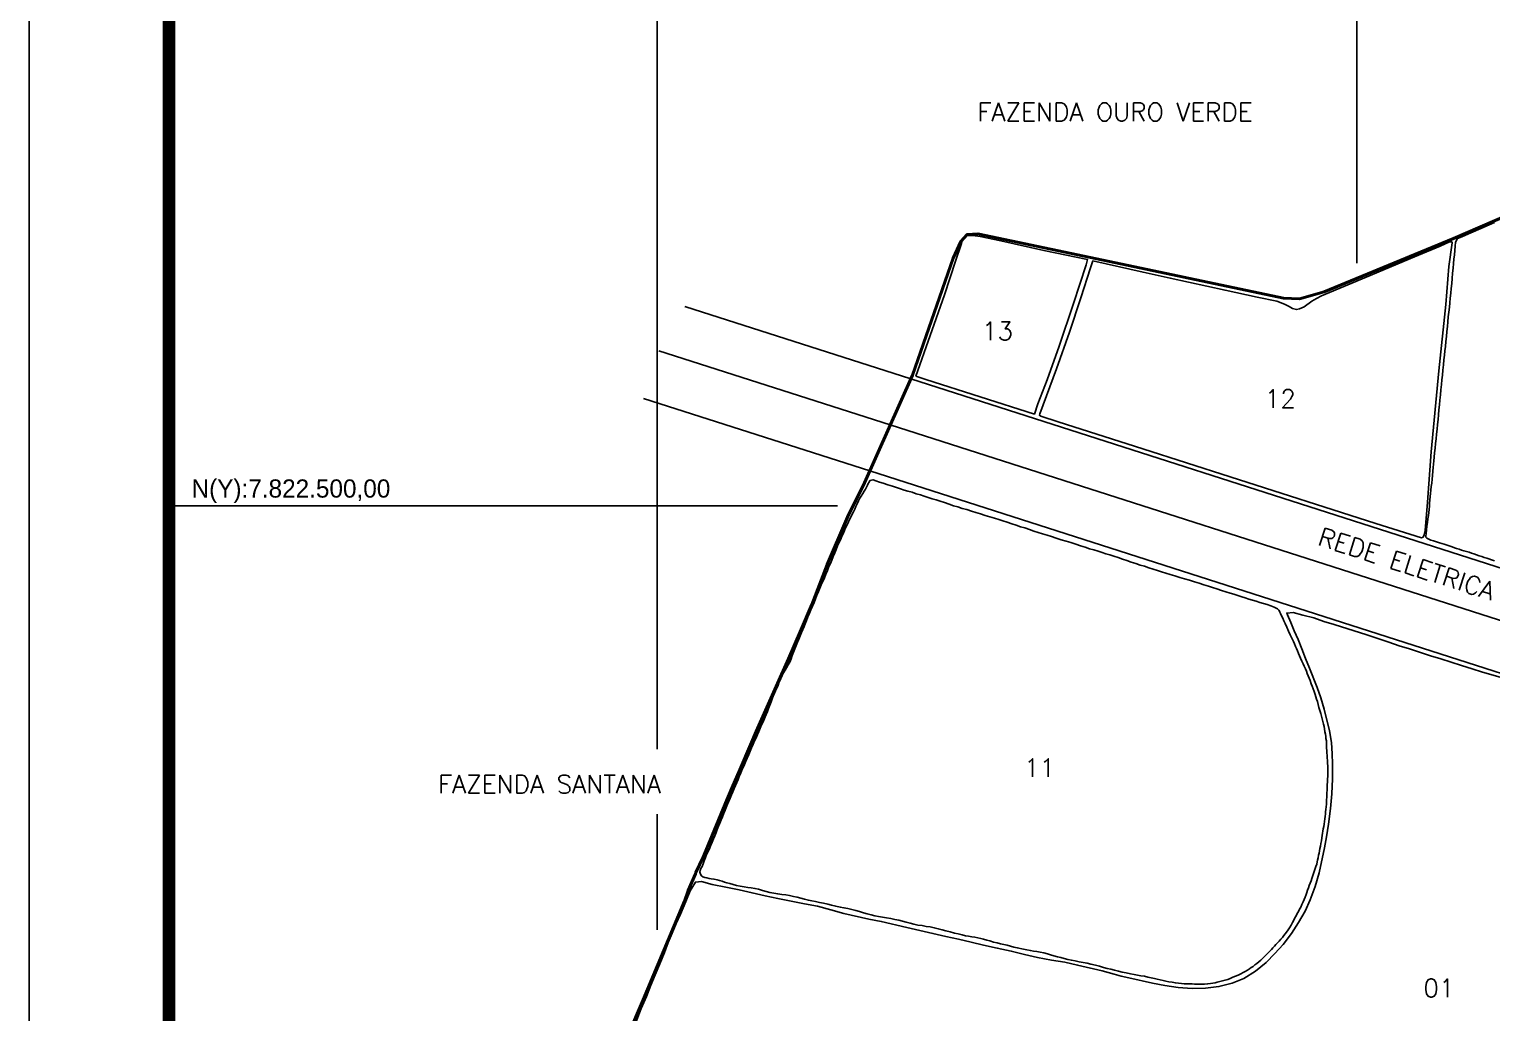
# Model space of a CAD drawing. Extents: x 735951 to 738051, y 7820896 to 7823866.
# Drawn here: x 735951 to 736996, y 7822138 to 7822841 of the extents above; entities that cross this region are included whole.
import ezdxf
from ezdxf.enums import TextEntityAlignment as Align

# ---------------------------------------------------------------- set-up
doc = ezdxf.new("R2010")
doc.units = 0
doc.header["$MEASUREMENT"] = 0
doc.linetypes.add('CONTINUO', pattern=[0])
doc.linetypes.add('LIN0', pattern=[0])
doc.layers.add('0114001020', color=1, linetype='Continuous', lineweight=40)
doc.layers.add('TEXTO_DIVERSOS', color=7, linetype='Continuous', lineweight=5)
for name, color, linetype in [('0114001020001', 5, 'Continuous'), ('0114001020009', 5, 'Continuous'), ('0114001020011', 5, 'Continuous'), ('0114001020012', 5, 'Continuous'), ('0114001020013', 5, 'Continuous'), ('MALHA', 8, 'Continuous'), ('MARGEM', 5, 'Continuous'), ('REDE_DE_LUZ', 6, 'Continuous'), ('TEXTO CONFRONTANTES', 7, 'Continuous'), ('TEXTO_NUN_TAL', 7, 'Continuous')]:
    doc.layers.add(name, color=color, linetype=linetype)
doc.styles.add('Simplex', font='simplex.shx')

msp = doc.modelspace()

# ---------------------------------------------------------------- linework, layer by layer
at = {"layer": '0114001020'}
msp.add_lwpolyline([(737223, 7822801), (736969, 7822691), (736876.5, 7822653), (736859, 7822648), (736847.5, 7822648.5), (736705, 7822678.5), (736629, 7822694.5), (736621.5, 7822694), (736617, 7822689), (736611.5, 7822677), (736582.5, 7822593.5), (736548, 7822516.5), (736536, 7822492), (736521.5, 7822458), (736510.4, 7822429.5), (736502, 7822409.9), (736493.7, 7822390.6), (736486, 7822373), (736470.7, 7822338.7), (736466.6, 7822329.1), (736458.2, 7822309.6), (736454, 7822299.8), (736450, 7822290.4), (736436.4, 7822257.6), (736432.8, 7822249), (736427.6, 7822237.9), (736427.3, 7822237), (736422, 7822225.2), (736419.4, 7822217.4), (736390, 7822147), (736369, 7822098)], dxfattribs=at)
at = {"layer": '0114001020001', "linetype": 'CONTINUO', "flags": 128}
msp.add_lwpolyline([(737122.2, 7822288.4), (737121.6, 7822276.5), (737120.5, 7822264.7), (737119.3, 7822253.1), (737118, 7822241.4), (737116.3, 7822229.7), (737114.2, 7822218.1), (737112.1, 7822206.8), (737109.6, 7822195.8), (737107.1, 7822184.9), (737101.5, 7822162.7), (737098.1, 7822151.9), (737094.5, 7822141.5), (737090.4, 7822131), (737086.2, 7822120.5), (737081.4, 7822110.1), (737076.4, 7822100.1), (737071.3, 7822090.5), (737060.4, 7822072.2), (737054.2, 7822063.1), (737048.2, 7822053.6), (737042, 7822045.5), (737028.7, 7822028.9), (737022, 7822021.1), (737007.9, 7822006.2), (737000.3, 7821998.8), (736984.1, 7821984.5), (736968.3, 7821972.6), (736952.2, 7821961.3), (736943.6, 7821956.2), (736934.8, 7821951.4), (736925.5, 7821946.5), (736916.5, 7821942.3), (736909.5, 7821939.3), (736897.4, 7821934), (736887.8, 7821930.5), (736878, 7821927.4), (736868.4, 7821924.8), (736858.2, 7821922.5), (736848.7, 7821920.7), (736839.8, 7821919), (736831.2, 7821917.5), (736825, 7821918.9), (736818.8, 7821923.2), (736812.1, 7821927.5), (736804.9, 7821930.1), (736797.4, 7821932.4), (736778.4, 7821937.7), (736768.7, 7821940.5), (736759.3, 7821943.1), (736750, 7821945.8), (736740.7, 7821948.6), (736721.9, 7821954.1), (736703.3, 7821960.2), (736694.3, 7821963), (736676.5, 7821968), (736658.4, 7821973.2), (736640.3, 7821978.5), (736630.7, 7821981.5), (736612, 7821987.2), (736602.6, 7821990), (736593.4, 7821992.7), (736575.4, 7821998.7), (736566.4, 7822001.5), (736547.7, 7822007.2), (736538, 7822010.1), (736528.6, 7822012.6), (736519, 7822015), (736509.8, 7822017.8), (736500.6, 7822020.7), (736491.2, 7822023.6), (736482.1, 7822026.6), (736473.3, 7822029.3), (736464.4, 7822032.3), (736446.2, 7822037.4), (736437.4, 7822039.9), (736420.6, 7822045.1), (736404, 7822050.3), (736396, 7822053.1), (736378.9, 7822058.3), (736370.2, 7822060.8), (736362.2, 7822063.7), (736359.7, 7822064.9), (736357.4, 7822067), (736358.5, 7822073.2), (736362, 7822079.8), (736365.8, 7822088.1), (736368.8, 7822095.1), (736371.7, 7822102), (736375.2, 7822110), (736378.6, 7822117.3), (736382.1, 7822125.2), (736385.4, 7822132.7), (736388.6, 7822140.8), (736392.2, 7822149.4), (736395.3, 7822157.5), (736398.5, 7822164.9), (736401.8, 7822172.7), (736405.2, 7822180.7), (736407.8, 7822187.9), (736410.7, 7822194.7), (736413.5, 7822201.5), (736416.6, 7822208.3), (736420.4, 7822217.3), (736423.4, 7822224.9), (736427.3, 7822231.1), (736431.5, 7822231.5), (736439.3, 7822229.5), (736448.9, 7822227.5), (736458.5, 7822225.6), (736467.8, 7822223.4), (736477.1, 7822221.4), (736486.2, 7822219.4), (736495.6, 7822217.5), (736505.1, 7822215.6), (736514.6, 7822213.8), (736524, 7822211.3), (736533.3, 7822208.6), (736551.2, 7822204.7), (736560.1, 7822203), (736578.4, 7822198.7), (736587.7, 7822196.6), (736597, 7822194.5), (736606.2, 7822192.3), (736615.3, 7822190.3), (736624.3, 7822188.3), (736633.2, 7822186.1), (736642.9, 7822184), (736652.9, 7822181.8), (736662.4, 7822179.4), (736671.8, 7822177.2), (736681.6, 7822175.4), (736691.3, 7822173.8), (736700.3, 7822171.8), (736717.9, 7822167.7), (736726.4, 7822165.2), (736731.4, 7822163.8), (736736.9, 7822162.7), (736753.8, 7822158.9), (736762.8, 7822157.1), (736772.3, 7822155.7), (736782.2, 7822155.1), (736791.8, 7822155.3), (736801.4, 7822156.5), (736810.7, 7822158.8), (736819.2, 7822162.3), (736827.5, 7822167.4), (736835, 7822173.6), (736841.4, 7822180), (736847.3, 7822186.6), (736853.2, 7822194.5), (736858.2, 7822202.3), (736862.9, 7822210.3), (736866.6, 7822218.4), (736870.1, 7822228), (736872.9, 7822237.8), (736876.7, 7822255.6), (736878.1, 7822263.4), (736879.6, 7822272.5), (736881.1, 7822283.6), (736882, 7822294.1), (736882.5, 7822305), (736882.5, 7822315.6), (736882.3, 7822322.9), (736881.7, 7822331), (736880.3, 7822339.1), (736876.6, 7822354.8), (736874.1, 7822362.7), (736871.5, 7822370.2), (736866.1, 7822384.1), (736863.3, 7822391), (736860.6, 7822397.8), (736858, 7822404.4), (736855.2, 7822410.8), (736852.7, 7822416.6), (736850.3, 7822422.2), (736849.8, 7822423.4), (736854.3, 7822423.8), (736861.2, 7822422), (736869.1, 7822419.9), (736876.3, 7822417.4), (736883.7, 7822415.1), (736907, 7822407.9), (736922.7, 7822402.7), (736930.2, 7822400), (736937.6, 7822397.8), (736952.5, 7822392.8), (736959.8, 7822390.6), (736967.3, 7822388.2), (736974.8, 7822385.9), (736982.2, 7822383.5), (736989.6, 7822381.2), (737003.9, 7822377.1), (737010.6, 7822375), (737031.8, 7822368.5), (737045.9, 7822364), (737059.3, 7822360.1), (737065.8, 7822357.9), (737079.6, 7822353.2), (737095.2, 7822348.4), (737103.2, 7822345.7), (737110.9, 7822343.3), (737118.4, 7822340.9), (737122, 7822337.3), (737122.4, 7822332), (737122.4, 7822322), (737122.5, 7822311.5), (737122.4, 7822299.9)], close=True, dxfattribs=at)
at = {"layer": '0114001020009', "linetype": 'ByBlock'}
msp.add_lwpolyline([(736998.2, 7822460.8), (736996.2, 7822461.5), (736994.3, 7822462.1), (736992.7, 7822462.6), (736990.8, 7822463.1), (736989.2, 7822463.7), (736987.4, 7822464.2), (736985.4, 7822464.9), (736983.4, 7822465.6), (736981.8, 7822466.2), (736980.1, 7822466.8), (736978.2, 7822467.4), (736976.4, 7822467.9), (736974.8, 7822468.4), (736973, 7822469), (736971.2, 7822469.5), (736969.7, 7822470), (736968.1, 7822470.6), (736966.5, 7822471.1), (736965.2, 7822471.6), (736963.8, 7822472.1), (736962.3, 7822472.6), (736960.7, 7822473.1), (736959, 7822473.6), (736957.6, 7822474.1), (736956.1, 7822474.5), (736954.6, 7822475), (736952.8, 7822475.5), (736951.3, 7822476.2), (736949.9, 7822476.9), (736949.2, 7822477.6), (736949.3, 7822478.4), (736949.4, 7822480.2), (736949.6, 7822482.9), (736950, 7822485.5), (736950.4, 7822488.1), (736950.7, 7822490.8), (736951, 7822493.2), (736951.3, 7822495.3), (736951.6, 7822497.5), (736951.7, 7822499.8), (736951.9, 7822501.9), (736952.1, 7822504.1), (736952.4, 7822506.6), (736952.6, 7822508.9), (736952.8, 7822511.3), (736953.1, 7822513.8), (736953.4, 7822516.3), (736953.7, 7822519), (736953.9, 7822521.8), (736954.2, 7822524.7), (736954.4, 7822527.3), (736954.6, 7822529.8), (736954.9, 7822532.2), (736955.2, 7822534.9), (736955.5, 7822538), (736955.9, 7822541.2), (736956.2, 7822544.5), (736956.6, 7822547.8), (736956.9, 7822551.2), (736957.3, 7822554.7), (736957.6, 7822558.2), (736957.9, 7822561.7), (736958.2, 7822565.1), (736958.5, 7822568.6), (736958.9, 7822572.1), (736959.2, 7822575.6), (736959.6, 7822579.3), (736960, 7822583), (736960.3, 7822586.7), (736960.7, 7822590.1), (736961, 7822593.5), (736961.4, 7822597), (736961.8, 7822600.7), (736962.1, 7822604.3), (736962.5, 7822607.6), (736962.8, 7822610.8), (736963.2, 7822614), (736963.6, 7822617.4), (736964, 7822621), (736964.3, 7822624.5), (736964.6, 7822628.1), (736964.9, 7822631.5), (736965.2, 7822635), (736965.6, 7822638.5), (736966, 7822641.9), (736966.3, 7822645.2), (736966.6, 7822648.5), (736967, 7822651.9), (736967.4, 7822655.4), (736967.7, 7822659), (736968, 7822662.6), (736968.3, 7822666.2), (736968.7, 7822669.8), (736969, 7822673.1), (736969.3, 7822676.3), (736969.6, 7822679.5), (736969.9, 7822682.5), (736970.2, 7822685.6), (736970.4, 7822688.5), (736971.9, 7822691), (736973.8, 7822691.7), (736975.4, 7822692.5), (736976.6, 7822693), (736977.6, 7822693.4), (736988.6, 7822698.2), (736998.2, 7822702.5)], dxfattribs=at)
at = {"layer": '0114001020011', "linetype": 'ByBlock'}
msp.add_lwpolyline([(736556.2, 7822517.9), (736558.7, 7822517), (736561.5, 7822516.1), (736564.7, 7822515.1), (736568, 7822514), (736571, 7822513.1), (736573.8, 7822512.1), (736576.4, 7822511.3), (736579.1, 7822510.5), (736582.1, 7822509.7), (736585.1, 7822508.7), (736588, 7822507.8), (736590.8, 7822506.9), (736593.5, 7822506), (736596.4, 7822505.1), (736599.2, 7822504.2), (736602.2, 7822503.3), (736605.2, 7822502.3), (736608.5, 7822501.2), (736611.7, 7822500.1), (736614.7, 7822499.2), (736617.9, 7822498.2), (736621.2, 7822497.3), (736624.5, 7822496.3), (736627.7, 7822495.3), (736631, 7822494.2), (736634.3, 7822493.2), (736637.6, 7822492.2), (736640.9, 7822491.2), (736644, 7822490.2), (736647, 7822489.2), (736650.1, 7822488.3), (736653.3, 7822487.2), (736656.5, 7822486.2), (736659.6, 7822485.1), (736662.7, 7822484.2), (736665.9, 7822483.1), (736669, 7822482), (736672.1, 7822481), (736675.3, 7822480), (736678.5, 7822479), (736681.7, 7822478), (736685.1, 7822476.9), (736688.5, 7822475.8), (736692.1, 7822474.8), (736695.6, 7822473.7), (736699, 7822472.6), (736702.4, 7822471.5), (736705.7, 7822470.5), (736708.9, 7822469.4), (736712, 7822468.5), (736715, 7822467.6), (736717.8, 7822466.7), (736720.6, 7822465.8), (736723.4, 7822464.9), (736726.3, 7822464), (736729.3, 7822463), (736732.4, 7822462), (736735.6, 7822460.9), (736738.7, 7822459.8), (736741.9, 7822458.8), (736745.1, 7822457.7), (736748.2, 7822456.8), (736751.3, 7822455.8), (736754.4, 7822454.8), (736757.5, 7822453.8), (736760.4, 7822452.9), (736763.3, 7822452), (736766.5, 7822451), (736769.9, 7822449.9), (736773.4, 7822448.8), (736776.8, 7822447.8), (736780.3, 7822446.8), (736783.8, 7822445.7), (736787.2, 7822444.7), (736790.6, 7822443.6), (736793.8, 7822442.6), (736796.8, 7822441.6), (736799.9, 7822440.6), (736803.1, 7822439.6), (736806.3, 7822438.6), (736809.3, 7822437.7), (736812.1, 7822436.8), (736814.9, 7822436), (736817.6, 7822435.1), (736820.2, 7822434.3), (736822.7, 7822433.4), (736825.3, 7822432.6), (736828, 7822431.8), (736830.6, 7822431), (736833.1, 7822430.2), (736835.7, 7822429.4), (736838.4, 7822428.5), (736840.9, 7822427.6), (736843.1, 7822426.3), (736844.2, 7822425.4), (736844.6, 7822424.7), (736844.9, 7822424.1), (736845.3, 7822423), (736846, 7822421.5), (736846.9, 7822419.8), (736847.8, 7822417.9), (736848.7, 7822415.9), (736849.8, 7822413.4), (736851.1, 7822410.5), (736852.3, 7822407.9), (736853.2, 7822406), (736853.9, 7822404.6), (736854.6, 7822403.1), (736855.4, 7822401.4), (736856.1, 7822399.6), (736856.8, 7822398.1), (736857.6, 7822396.5), (736858.3, 7822394.6), (736859, 7822392.9), (736859.7, 7822391.1), (736860.7, 7822389.1), (736861.5, 7822387.2), (736862.3, 7822385.5), (736863.1, 7822383.6), (736863.9, 7822381.8), (736864.5, 7822380.2), (736865.2, 7822378.5), (736865.9, 7822376.8), (736866.5, 7822375.2), (736867.3, 7822372.9), (736868, 7822371.2), (736868.6, 7822369.2), (736869.4, 7822367.3), (736870, 7822365.3), (736870.6, 7822363.5), (736871.1, 7822361.8), (736871.8, 7822360.3), (736872.2, 7822358.1), (736872.8, 7822355.9), (736873.4, 7822353.7), (736874.1, 7822351.7), (736874.6, 7822349.7), (736875.2, 7822347.7), (736875.7, 7822345.8), (736876.1, 7822343.9), (736876.5, 7822342.3), (736876.8, 7822340.7), (736877.1, 7822338.6), (736877.4, 7822336.8), (736877.7, 7822335.2), (736877.8, 7822333.7), (736878.1, 7822332), (736878.2, 7822330.4), (736878.2, 7822328.8), (736878.3, 7822326.9), (736878.4, 7822325.1), (736878.5, 7822323.4), (736878.7, 7822321.6), (736878.8, 7822319.9), (736878.9, 7822317.9), (736879, 7822315.9), (736879.1, 7822314.2), (736879.2, 7822312.3), (736879.2, 7822310.5), (736879.2, 7822308.6), (736879.1, 7822306.9), (736879, 7822304.7), (736878.9, 7822302.7), (736878.8, 7822300.7), (736878.7, 7822298.8), (736878.6, 7822296.8), (736878.5, 7822294.9), (736878.4, 7822293.2), (736878.4, 7822291.7), (736878.3, 7822290), (736878.2, 7822288.3), (736878.1, 7822286.7), (736878, 7822285), (736877.8, 7822283), (736877.6, 7822281.3), (736877.5, 7822279.8), (736877.3, 7822278.1), (736877, 7822276.3), (736876.7, 7822274.4), (736876.5, 7822272.6), (736876.2, 7822270.9), (736875.9, 7822269.2), (736875.7, 7822267.5), (736875.4, 7822266), (736875.2, 7822264.4), (736874.9, 7822262.7), (736874.6, 7822260.7), (736874.2, 7822258.6), (736873.9, 7822256.8), (736873.5, 7822255.1), (736873.3, 7822253.4), (736872.9, 7822251.8), (736872.6, 7822250.3), (736872.2, 7822248.5), (736871.9, 7822246.9), (736871.6, 7822245.5), (736871.3, 7822244), (736870.7, 7822242.3), (736870.2, 7822240.8), (736869.7, 7822239.3), (736869.2, 7822237.9), (736868.7, 7822236.5), (736868.3, 7822235), (736867.8, 7822233.6), (736867.2, 7822232), (736866.5, 7822230.3), (736865.9, 7822228.7), (736865.4, 7822227.1), (736864.7, 7822225.4), (736864.2, 7822223.8), (736863.6, 7822222.3), (736862.9, 7822220.4), (736862.2, 7822218.6), (736861.5, 7822216.9), (736860.7, 7822215.2), (736859.8, 7822213.3), (736858.9, 7822211.7), (736858.1, 7822210.2), (736857.3, 7822208.7), (736856.6, 7822207.1), (736855.7, 7822205.5), (736854.9, 7822203.9), (736854, 7822202.2), (736852.9, 7822200.3), (736851.7, 7822198.5), (736850.8, 7822196.9), (736849.7, 7822195.4), (736848.8, 7822194.1), (736847.8, 7822193), (736846.7, 7822191.6), (736845.5, 7822190.3), (736844.5, 7822189), (736843.2, 7822187.7), (736842, 7822186.5), (736841, 7822185.3), (736839.9, 7822184.2), (736838.8, 7822183), (736837.6, 7822181.6), (736836.4, 7822180.3), (736835.2, 7822179.1), (736834, 7822177.9), (736832.6, 7822176.6), (736831.2, 7822175.3), (736829.9, 7822174.2), (736828.5, 7822172.9), (736827.1, 7822171.9), (736825.8, 7822170.9), (736824.5, 7822170), (736823.2, 7822169.1), (736821.8, 7822168.2), (736820.2, 7822167.3), (736818.6, 7822166.4), (736816.9, 7822165.6), (736815.1, 7822164.7), (736813.2, 7822163.8), (736811.4, 7822163.1), (736809.4, 7822162.3), (736807.6, 7822161.6), (736805.8, 7822161.1), (736803.9, 7822160.5), (736801.9, 7822160), (736800.2, 7822159.6), (736798.7, 7822159.2), (736797.1, 7822158.9), (736795.4, 7822158.7), (736793.3, 7822158.3), (736791, 7822158.2), (736789.1, 7822158.2), (736787.3, 7822158.2), (736785.6, 7822158.2), (736783.9, 7822158.2), (736782.2, 7822158.3), (736780.1, 7822158.3), (736778.2, 7822158.3), (736776.4, 7822158.5), (736774.5, 7822158.6), (736772.4, 7822158.9), (736770.3, 7822159.1), (736768, 7822159.5), (736765.6, 7822159.9), (736763.3, 7822160.4), (736761.4, 7822160.8), (736759.4, 7822161.2), (736757.3, 7822161.7), (736755.2, 7822162.2), (736752.9, 7822162.7), (736750.6, 7822163.2), (736748.1, 7822163.8), (736745.6, 7822164.2), (736743.2, 7822164.6), (736740.8, 7822165), (736738.1, 7822165.6), (736735.1, 7822166.2), (736732.2, 7822166.8), (736729.5, 7822167.5), (736726.7, 7822168.2), (736724.1, 7822168.8), (736721.6, 7822169.4), (736718.9, 7822170.2), (736716.1, 7822171), (736713.1, 7822171.8), (736709.9, 7822172.5), (736707.1, 7822173.1), (736704.4, 7822173.6), (736701.4, 7822174.2), (736698.6, 7822174.8), (736696, 7822175.3), (736693.3, 7822175.9), (736690.8, 7822176.6), (736688.4, 7822177.2), (736685.9, 7822177.8), (736683.4, 7822178.4), (736681.1, 7822179.1), (736678.9, 7822179.9), (736676.3, 7822180.5), (736673.5, 7822181), (736671.2, 7822181.4), (736668.9, 7822181.8), (736666.6, 7822182.2), (736664.2, 7822182.7), (736661.7, 7822183.2), (736657.2, 7822184.2), (736654.8, 7822184.7), (736652.4, 7822185.4), (736650, 7822186), (736647.7, 7822186.5), (736645.3, 7822187.1), (736642.8, 7822187.7), (736640.3, 7822188.3), (736637.7, 7822189.1), (736635.4, 7822189.7), (736633.2, 7822190.3), (736631.1, 7822190.8), (736629, 7822191.3), (736626.9, 7822191.7), (736624.7, 7822192), (736622.5, 7822192.4), (736620.2, 7822192.8), (736617.8, 7822193.5), (736615.1, 7822194.1), (736612.3, 7822194.7), (736609.3, 7822195.5), (736606.3, 7822196.3), (736603.5, 7822197.1), (736600.8, 7822197.8), (736597.9, 7822198.5), (736595, 7822199.1), (736592.2, 7822199.5), (736589.3, 7822200), (736586.3, 7822200.4), (736583.4, 7822201), (736580.6, 7822201.7), (736577.9, 7822202.5), (736575.3, 7822203.2), (736572.6, 7822203.8), (736569.8, 7822204.4), (736566.9, 7822205.1), (736563.9, 7822205.6), (736561, 7822206.1), (736558.2, 7822206.6), (736555.5, 7822207.1), (736552.9, 7822207.7), (736550.1, 7822208.5), (736547.3, 7822209.2), (736544.5, 7822210), (736541.8, 7822210.7), (736539, 7822211.5), (736536.2, 7822212.2), (736533.4, 7822212.8), (736530.8, 7822213.3), (736527.6, 7822213.9), (736524.6, 7822214.6), (736521.8, 7822215.3), (736518.8, 7822216), (736515.9, 7822216.6), (736513.1, 7822217.2), (736510.5, 7822217.7), (736508, 7822218.2), (736505.3, 7822218.9), (736502.5, 7822219.6), (736499.9, 7822220.3), (736497.3, 7822220.9), (736494.6, 7822221.5), (736491.8, 7822221.9), (736489.1, 7822222.3), (736486.1, 7822222.7), (736483.3, 7822223.2), (736480.5, 7822223.8), (736477.8, 7822224.5), (736475.1, 7822225.2), (736472.4, 7822226), (736469.8, 7822226.6), (736467.2, 7822227), (736464.7, 7822227.3), (736462.1, 7822227.7), (736459.3, 7822228.1), (736456.6, 7822228.7), (736454.2, 7822229.4), (736451.9, 7822230), (736449.8, 7822230.6), (736448, 7822231.1), (736446.3, 7822231.7), (736444.5, 7822232.2), (736442.7, 7822232.7), (736440.6, 7822233.1), (736438.6, 7822233.5), (736437.1, 7822233.8), (736435.5, 7822234.1), (736433.9, 7822234.4), (736432.5, 7822234.9), (736431.5, 7822235.7), (736430.8, 7822236.7), (736430.5, 7822238.1), (736430.6, 7822239.4), (736431.2, 7822240.8), (736432.1, 7822242.3), (736432.8, 7822244.1), (736433.6, 7822246.4), (736434.4, 7822248.7), (736435.3, 7822250.9), (736436.5, 7822253.4), (736437.5, 7822255.6), (736438.3, 7822257.5), (736439.2, 7822259.7), (736440.1, 7822262.1), (736441.1, 7822264.2), (736442, 7822266.5), (736442.9, 7822268.7), (736443.8, 7822271), (736444.8, 7822273.3), (736445.6, 7822275.5), (736446.6, 7822277.8), (736447.6, 7822280.3), (736448.5, 7822282.5), (736449.3, 7822284.5), (736450.2, 7822286.7), (736451.2, 7822288.9), (736452.2, 7822291.2), (736453.1, 7822293.4), (736454, 7822295.6), (736455, 7822297.9), (736455.9, 7822300.1), (736456.8, 7822302.2), (736457.7, 7822304.4), (736458.6, 7822306.5), (736459.4, 7822308.6), (736460.4, 7822311), (736461.4, 7822313.1), (736462.3, 7822315.2), (736463.3, 7822317.6), (736464.3, 7822319.8), (736465.4, 7822322.2), (736466.4, 7822324.7), (736467.4, 7822327), (736468.5, 7822329.6), (736469.6, 7822332), (736470.6, 7822334.3), (736471.6, 7822336.5), (736472.5, 7822338.7), (736473.6, 7822341.1), (736474.6, 7822343.4), (736475.6, 7822345.6), (736476.7, 7822348), (736477.8, 7822350.8), (736478.7, 7822353.1), (736479.5, 7822355.2), (736480.4, 7822357.5), (736481.3, 7822360), (736482.1, 7822362.2), (736482.9, 7822364.1), (736483.8, 7822366.1), (736484.5, 7822367.8), (736485.4, 7822369.8), (736486.3, 7822371.8), (736486.9, 7822373.5), (736487.6, 7822375), (736488.3, 7822376.7), (736489.2, 7822378.7), (736490.2, 7822380.7), (736491.4, 7822382.6), (736492.3, 7822384.3), (736493.6, 7822386.3), (736494.7, 7822388.4), (736495.6, 7822390.6), (736496.5, 7822393.1), (736497.4, 7822395.5), (736498.3, 7822397.9), (736499.3, 7822400.3), (736500.2, 7822402.7), (736501.1, 7822404.8), (736502.1, 7822407.2), (736503.1, 7822409.4), (736504, 7822411.7), (736504.9, 7822413.7), (736505.8, 7822415.7), (736506.7, 7822418.1), (736507.7, 7822420.7), (736508.8, 7822423.3), (736509.8, 7822425.7), (736512, 7822431), (736513.1, 7822433.5), (736514.1, 7822436.1), (736515.2, 7822438.7), (736516.2, 7822441.1), (736517.2, 7822443.5), (736518.3, 7822446), (736519.4, 7822448.5), (736520.5, 7822451.2), (736521.6, 7822453.9), (736522.7, 7822456.6), (736523.7, 7822458.9), (736524.8, 7822461.3), (736525.8, 7822463.8), (736526.9, 7822466.4), (736527.9, 7822468.9), (736528.9, 7822471.4), (736530, 7822473.9), (736531.1, 7822476.2), (736532, 7822478.3), (736533, 7822480.6), (736534.1, 7822483), (736535.1, 7822485.3), (736536.1, 7822487.4), (736537.2, 7822489.7), (736538.3, 7822491.9), (736539.3, 7822494), (736540.3, 7822495.8), (736541.1, 7822497.6), (736541.9, 7822499.5), (736542.8, 7822501.5), (736543.8, 7822503.6), (736544.8, 7822505.4), (736545.8, 7822507), (736546.9, 7822508.9), (736547.9, 7822510.5), (736548.8, 7822511.9), (736549.5, 7822513.4), (736550.3, 7822514.8), (736550.8, 7822516), (736551.4, 7822517), (736552, 7822518.1), (736554.2, 7822518.7)], close=True, dxfattribs=at)
at = {"layer": '0114001020012'}
msp.add_lwpolyline([(736711.3, 7822675.1), (736747.1, 7822667), (736766.6, 7822662.8), (736805.7, 7822654.1), (736828.7, 7822649.2), (736842.8, 7822646.2), (736848.1, 7822644.1), (736851.5, 7822642.4), (736853.9, 7822641.1), (736856.7, 7822640.3), (736859, 7822640.7), (736862.2, 7822642.2), (736867.7, 7822646.4), (736871, 7822648.3), (736874.7, 7822650.1), (736909.4, 7822664.7), (736941.2, 7822678), (736959.5, 7822685.7), (736966.1, 7822688.6), (736967.3, 7822688.8), (736967.8, 7822688.6), (736967.9, 7822688), (736965.7, 7822671.1), (736963.4, 7822643.9), (736958.4, 7822596.5), (736953.1, 7822538.7), (736950.3, 7822502.7), (736948.8, 7822482.3), (736948.1, 7822479.3), (736947.2, 7822477.6), (736946.1, 7822477.1), (736913.5, 7822487.5), (736809.3, 7822520.8), (736746.9, 7822540.8), (736686.4, 7822560), (736674.1, 7822564), (736673.1, 7822564.7), (736673.4, 7822565.8), (736685.4, 7822597.9), (736694.5, 7822624.2), (736702.6, 7822648.7), (736709.5, 7822670), (736711.3, 7822675.1)], dxfattribs=at)
at = {"layer": '0114001020013'}
msp.add_lwpolyline([(736584.7, 7822592.7), (736605.2, 7822650.8), (736613, 7822674.8), (736617.3, 7822687.6), (736617.9, 7822690), (736620.8, 7822693.2), (736625.6, 7822693.2), (736630.7, 7822692.5), (736645.6, 7822689.5), (736676.2, 7822682.6), (736707.4, 7822676.1), (736706.4, 7822672.3), (736697.5, 7822644.7), (736687.3, 7822614.1), (736678.5, 7822590), (736672, 7822572.9), (736669.5, 7822565.6), (736591.8, 7822590.4)], close=True, dxfattribs=at)
at = {"layer": 'MALHA', "color": 8}
for points in [[(736900, 7823766), (736900, 7822673.5)], [(736400, 7823452.5), (736400, 7822326.2)], [(736051.2, 7822500), (736528.8, 7822500)], [(736400, 7822279.7), (736400, 7822196.9)]]:
    msp.add_lwpolyline(points, dxfattribs=at)
at = {"layer": 'MARGEM', "color": 174, "linetype": 'LIN0'}
msp.add_line((735951.2, 7820896), (735951.2, 7823866), dxfattribs=at)
at = {"layer": 'MARGEM', "color": 174, "linetype": 'LIN0', "flags": 128}
msp.add_lwpolyline([(738051.2, 7820896), (738051.2, 7823866), (735951.2, 7823866), (735951.2, 7820896)], close=True, dxfattribs=at)
at = {"layer": 'MARGEM', "color": 174, "linetype": 'LIN0', "const_width": 9.09, "flags": 128}
msp.add_lwpolyline([(737951.2, 7821230.4), (737951.2, 7823766), (736051.2, 7823766), (736051.2, 7821230.4)], close=True, dxfattribs=at)
at = {"layer": 'REDE_DE_LUZ', "ltscale": 20}
for p, q in [((736419.7, 7822642.5), (736581.2, 7822590.7)), ((736401.1, 7822610.9), (736566.5, 7822557.8)), ((736390.2, 7822576.8), (736551.8, 7822525)), ((736566.5, 7822557.8), (737644.1, 7822212.2))]:
    msp.add_line(p, q, dxfattribs=at)
msp.add_lwpolyline([(737450.2, 7822236.8), (737449.6, 7822245.7), (737448.7, 7822254.3), (737447.6, 7822259.5), (737443.4, 7822270.2), (737406.3, 7822322.6), (737403.9, 7822326.8), (736581.2, 7822590.7), (736551.8, 7822525)], close=True, dxfattribs=at)

# ---------------------------------------------------------------- texts
at = {"layer": 'MALHA'}
msp.add_text('N(Y):7.822.500,00', height=13, dxfattribs=at).set_placement((736067.2, 7822502), align=Align.BOTTOM_LEFT)
at = {"layer": 'TEXTO CONFRONTANTES', "style": 'Simplex', "width": 1}
for s, p in [('FAZENDA OURO VERDE', (736628.8, 7822775)), ('FAZENDA SANTANA', (736243.4, 7822294.6))]:
    msp.add_text(s, height=13, dxfattribs=at).set_placement(p)
at = {"layer": 'TEXTO_DIVERSOS', "linetype": 'Continuous', "style": 'Simplex'}
msp.add_text('REDE ELETRICA (ALTA TENSAO)', height=13, rotation=342.1725, dxfattribs=at).set_placement((736871.2, 7822472.4))
at = {"layer": 'TEXTO_NUN_TAL', "linetype": 'Continuous', "style": 'Simplex'}
for s, p in [('13', (736643.1, 7822618.4)), ('12', (736845.2, 7822570.1)), ('11', (736673.2, 7822306.3)), ('01', (736958.6, 7822148.9))]:
    msp.add_text(s, height=13, dxfattribs=at).set_placement(p, align=Align.CENTER)

doc.saveas('drawing.dxf')
